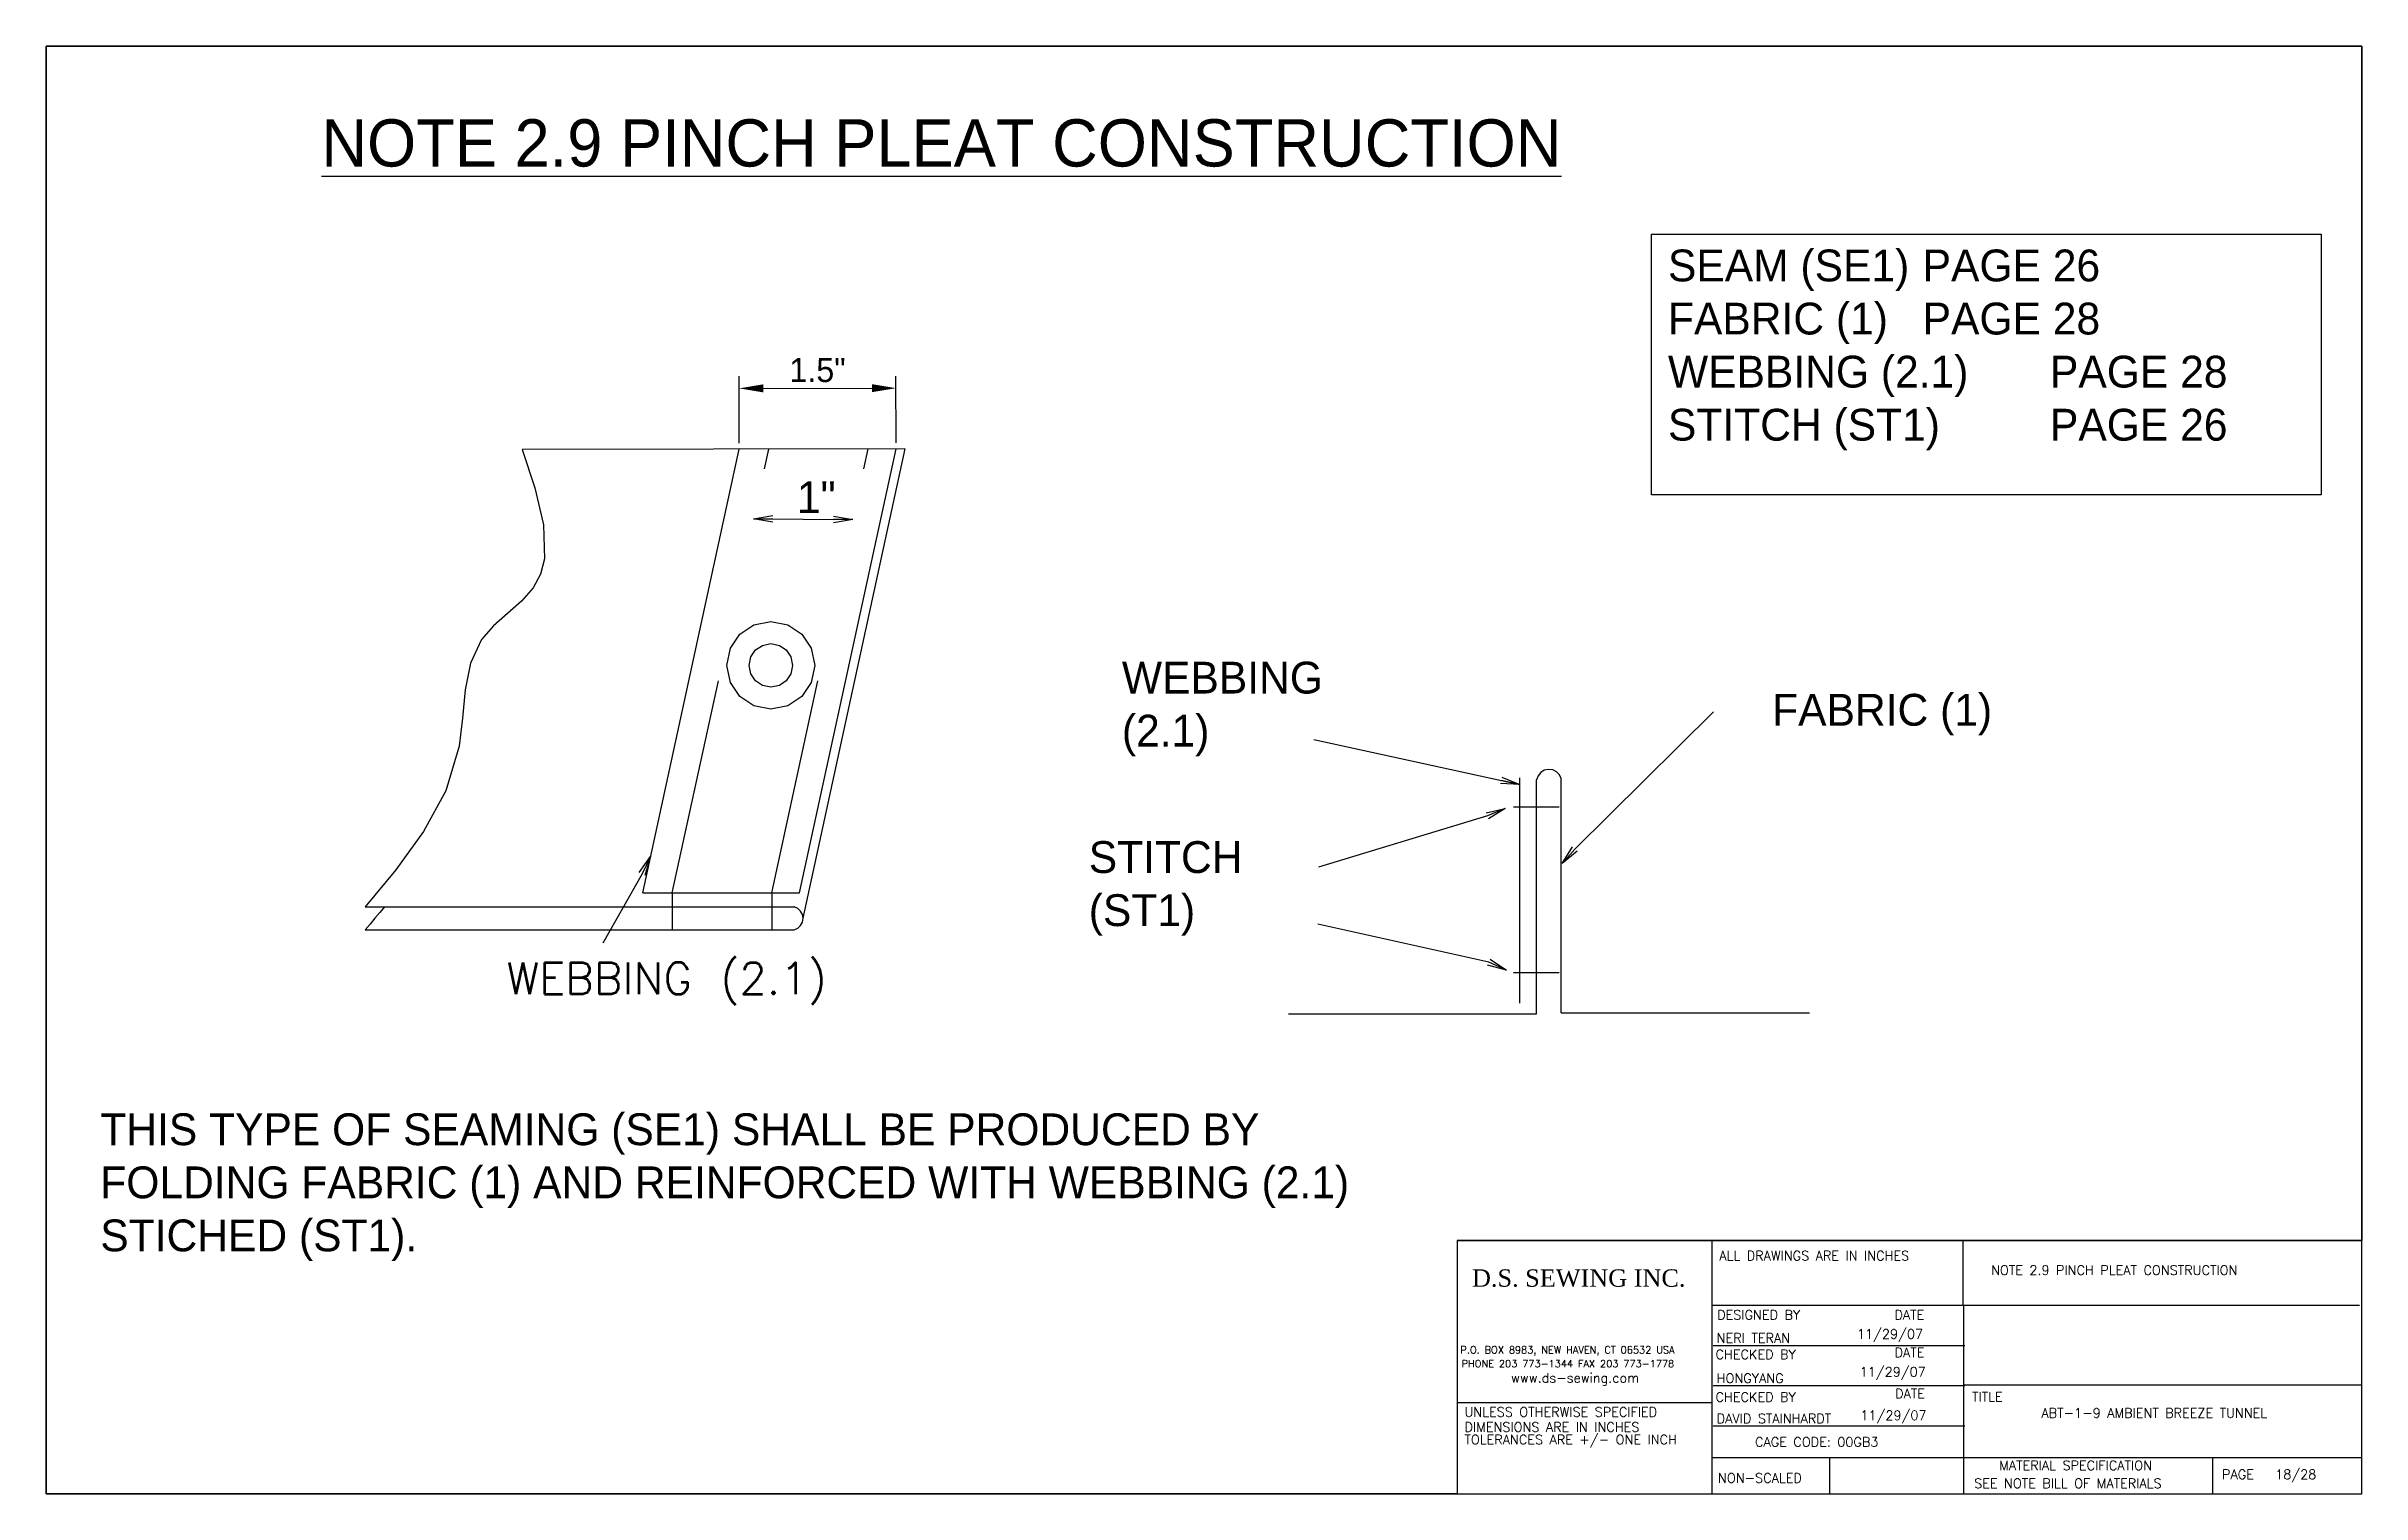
# Paper-space layout 'P18' of a CAD drawing. Header units: inches. Extents: x -62 to 16, y -1703 to 10.
# Drawn here: x 0 to 16, y 0 to 10 of the extents above.
# The model-space entities are those that its viewports show. They can reach past a viewport. Long polylines and large blocks are cut down to what shows.
import ezdxf

# ---------------------------------------------------------------- set-up
doc = ezdxf.new("R2010")
doc.units = ezdxf.units.IN
doc.header["$MEASUREMENT"] = 0
doc.linetypes.add('HIDDEN', pattern=[0.375, 0.25, -0.125])
for name, color, linetype in [('DIMENSION', 7, 'Continuous'), ('GROMMET', 7, 'Continuous'), ('Object', 7, 'Continuous'), ('PEN1', 5, 'Continuous'), ('STECH', 7, 'HIDDEN'), ('TEXT', 7, 'Continuous'), ('Title Block', 7, 'Continuous'), ('Viewport', 7, 'Continuous')]:
    doc.layers.add(name, color=color, linetype=linetype)
doc.styles.add('Roman', font='romans')
doc.styles.add('style1', font='txt.shx')

# ---------------------------------------------------------------- blocks, each defined once
blk = doc.blocks.new('_OPEN')
at = {"color": 0, "linetype": 'ByBlock'}
for p, q in [((-1, 0.17), (0, 0)), ((0, 0), (-1, -0.17)), ((0, 0), (-1, 0))]:
    blk.add_line(p, q, dxfattribs=at)

msp = doc.modelspace()

# ---------------------------------------------------------------- linework, layer by layer
at = {"layer": 'DIMENSION'}
for p, q in [((8640.15124, -1089.39347), (8600.46997, -1089.45614)), ((8612.97087, -1135.42005), (8622.97846, -1089.42059)), ((8629.22236, -1135.42005), (8639.23553, -1089.39492)), ((8629.59385, -1138.04727), (8640.17892, -1089.39343)), ((8626.46355, -1096.65828), (8632.76141, -1096.71072)), ((8584.20798, -1136.8576), (8628.67124, -1136.8576)), ((8612.97087, -1135.42005), (8629.22236, -1135.42005)), ((8584.20798, -1139.23693), (8628.67124, -1139.23693))]:
    msp.add_line(p, q, dxfattribs=at)
msp.add_spline([(8600.46997, -1089.45614), (8601.60759, -1103.81404), (8596.27871, -1109.13865), (8593.934, -1120.21386), (8584.20798, -1136.8576)], degree=3, dxfattribs=at)
msp.add_open_spline([(8586.20528, -1136.8576), (8585.54752, -1137.65419), (8584.87775, -1138.44556), (8584.20798, -1139.23693)], degree=3, dxfattribs=at)
at = {"layer": 'GROMMET'}
for radius in [4.55, 2.25]:
    msp.add_circle((8626.2579, -1111.83141), radius, dxfattribs=at)
at = {"layer": 'Object'}
for p, q in [((8705.62286, -1147.95602), (8705.62286, -1123.69535)), ((8708.18526, -1147.82842), (8708.18526, -1123.56775)), ((8679.89422, -1147.95602), (8705.62286, -1147.95602)), ((8708.18526, -1147.82842), (8733.9139, -1147.82842))]:
    msp.add_line(p, q, dxfattribs=at)
msp.add_arc((8706.9189, -1123.92966), 1.31706, 15.9493744, 169.7523894, dxfattribs=at)
at = {"layer": 'PEN1'}
msp.add_line((8703.903, -1146.83236), (8703.903, -1123.48066), dxfattribs=at)
at = {"layer": 'STECH', "ltscale": 0.015}
for p, q in [((8616.03059, -1135.42005), (8626.03923, -1089.41576)), ((8626.33986, -1135.42005), (8636.35204, -1089.39947))]:
    msp.add_line(p, q, dxfattribs=at)
at = {"layer": 'STECH'}
for p, q in [((8703.23817, -1126.49382), (8707.96999, -1126.49382)), ((8704.34718, -1126.49382), (8705.62286, -1126.49382)), ((8703.23817, -1143.66222), (8707.96999, -1143.66222))]:
    msp.add_line(p, q, dxfattribs=at)
at = {"layer": 'TEXT'}
for p, q in [((8622.97747, -1088.79559), (8622.96655, -1081.87812)), ((8639.23454, -1088.76992), (8639.22362, -1081.85244)), ((8625.46852, -1083.12417), (8636.7256, -1083.10639)), ((8723.94895, -1116.65658), (8709.59186, -1130.86446)), ((8682.54433, -1119.51015), (8703.903, -1124.18416)), ((8700.52781, -1127.41597), (8683.0121, -1132.73532)), ((8612.90066, -1133.44366), (8608.8483, -1140.64036)), ((8700.67518, -1142.60925), (8682.94972, -1138.6565))]:
    msp.add_line(p, q, dxfattribs=at)
at = {"layer": 'TEXT', "ltscale": 0.015}
for p, q in [((8616.03059, -1135.42005), (8616.03059, -1139.23693)), ((8626.33986, -1135.42005), (8626.33986, -1139.23693))]:
    msp.add_line(p, q, dxfattribs=at)
at = {"layer": 'TEXT'}
msp.add_arc((8628.36554, -1138.04727), 1.22832, 284.4112353, 75.5887647, dxfattribs=at)
for points in [[(8625.46786, -1082.7075), (8625.46918, -1083.54083), (8622.96852, -1083.12811)], [(8636.72494, -1082.68972), (8636.72626, -1083.52305), (8639.22559, -1083.10244)]]:
    msp.add_solid(points, dxfattribs=at)

# ---------------------------------------------------------------- block references
at = {"layer": 'DIMENSION', "xscale": 2, "yscale": 2, "zscale": 2, "rotation": 180}
msp.add_blockref('_OPEN', (8624.46355, -1096.65828), dxfattribs=at)
at = {"layer": 'DIMENSION', "xscale": 2, "yscale": 2, "zscale": 2}
msp.add_blockref('_OPEN', (8634.76141, -1096.71072), dxfattribs=at)
at = {"layer": 'TEXT', "yscale": 2, "zscale": 2}
for p, xscale, rotation in [((8703.903, -1124.18416), 2.000000000000007, 347.5613240060517), ((8702.37679, -1126.65357), 2.000000000000007, 22.40829021790862), ((8613.79053, -1131.65253), 1.999999999999991, 63.5809080993745), ((8708.26983, -1132.3652), 2.000000000000007, 228.6224885519886), ((8702.50295, -1143.4212), 2.000000000000007, 336.0479193936745)]:
    msp.add_blockref('_OPEN', p, dxfattribs=dict(at, xscale=xscale, rotation=rotation))

# ---------------------------------------------------------------- texts
at = {"layer": 'DIMENSION', "insert": (8630.96605, -1094.40697), "char_height": 3.3, "attachment_point": 5}
msp.add_mtext('1"', dxfattribs=at)
at = {"layer": 'DIMENSION', "linetype": 'Continuous', "char_height": 3.3, "attachment_point": 1}
for s, insert, width in [('WEBBING (2.1)', (8662.63905, -1111.45208), 19.9441576), ('FABRIC (1)', (8730.04386, -1114.7861), 24.3140945), ('STITCH (ST1)', (8659.20593, -1130.05221), 19.9441576)]:
    msp.add_mtext(s, dxfattribs=dict(at, insert=insert, width=width))
at = {"layer": 'TEXT', "ltscale": 0.015, "style": 'style1'}
msp.add_text('WEBBING (2.1)', height=3.3, dxfattribs=at).set_placement((8598.8436, -1145.9253))
at = {"layer": 'TEXT', "char_height": 3.3, "attachment_point": 1}
for s, insert, width in [('\\pt91.8192;{\\C0;     \\H1.485x;   \\LNOTE 2.9 PINCH PLEAT CONSTRUCTION}', (8568.07061, -1055.23817), 196.0566207), ('SEAM (SE1)^IPAGE 26\\PFABRIC (1)^IPAGE 28\\PWEBBING (2.1)^IPAGE 28\\PSTITCH (ST1)^IPAGE 26', (8719.24439, -1068.73995), 210.3834797), ('\\pt91.8192;{\\H1x;\\C0;THIS TYPE OF SEAMING (SE1) SHALL BE PRODUCED BY FOLDING FABRIC (1) AND REINFORCED WITH WEBBING (2.1) STICHED (ST1).\\C256;}', (8556.74584, -1158.26062), 137.8039044)]:
    msp.add_mtext(s, dxfattribs=dict(at, insert=insert, width=width))
at = {"layer": 'TEXT', "insert": (8631.0941, -1081.24028), "char_height": 2.5, "attachment_point": 5, "rotation": 0.0904841}
msp.add_mtext('1.5"', dxfattribs=at)

psp = doc.layouts.new('P18')

# ---------------------------------------------------------------- linework, layer by layer
at = {"layer": 'TEXT'}
psp.add_lwpolyline([(11.092, 8.702), (15.72, 8.702), (15.72, 6.9), (11.092, 6.9)], close=True, dxfattribs=at)
at = {"layer": 'Title Block'}
for p, q in [((16, 10), (0, 10)), ((0, 10), (0, 0)), ((16, 0), (16, 10)), ((9.75, 1.75), (16, 1.75)), ((11.511, 1.302), (11.511, 1.75)), ((13.245, 1.302), (13.245, 1.75)), ((11.511, 1.302), (11.75, 1.302)), ((11.511, 0), (11.511, 1.302)), ((11.75, 1.302), (13.25, 1.302)), ((13.25, 1.302), (13.707, 1.302)), ((13.25, 0), (13.25, 1.302)), ((13.692, 1.302), (15.984, 1.302)), ((11.518, 1.024), (13.257, 1.024)), ((11.75, 1.024), (13.25, 1.024)), ((11.518, 0.747), (13.257, 0.747)), ((11.75, 0.747), (13.25, 0.747)), ((13.25, 0.752), (16, 0.752)), ((9.75, 0.63), (11.511, 0.63)), ((11.518, 0.469), (13.257, 0.469)), ((11.511, 0.25), (16, 0.25)), ((12.325, 0), (12.325, 0.25)), ((14.971, 0), (14.971, 0.25)), ((0, 0), (16, 0)), ((0, 0), (16, 0))]:
    psp.add_line(p, q, dxfattribs=at)
at = {"layer": 'Viewport'}
psp.add_lwpolyline([(0, 10), (9.88, 10), (9.88, 10), (16, 10), (16, 1.75), (9.75, 1.75), (9.75, 0), (0, 0)], close=True, dxfattribs=at)

# ---------------------------------------------------------------- texts
at = {"layer": 'TEXT', "ltscale": 0.015, "insert": (9.852, 1.55), "char_height": 0.12, "width": 1.77851, "attachment_point": 1, "style": 'style1'}
psp.add_mtext('{\\fTimes New Roman|b0|i0|c0|p18;D.S. SEWING INC.}', dxfattribs=at)
at = {"layer": 'Title Block', "style": 'Roman'}
for s, height, p in [('ALL DRAWINGS ARE IN INCHES', 0.065, (11.561, 1.612)), ('NOTE 2.9 PINCH PLEAT CONSTRUCTION', 0.065, (13.439, 1.512)), ('DESIGNED BY', 0.065, (11.546, 1.203)), ('11/29/07', 0.065, (12.512, 1.071)), ('DATE', 0.065, (12.771, 1.203)), ('P.O. BOX 8983, NEW HAVEN, CT 06532 USA', 0.0494, (9.772, 0.969)), ('CHECKED BY', 0.065, (11.535, 0.93)), ('NERI TERAN', 0.065, (11.543, 1.043)), ('DATE', 0.065, (12.772, 0.943)), ('PHONE 203 773-1344 FAX 203 773-1778', 0.0494, (9.78, 0.873)), ('www.ds-sewing.com', 0.065, (10.122, 0.768)), ('HONGYANG', 0.065, (11.543, 0.765)), ('11/29/07', 0.065, (12.531, 0.809)), ('CHECKED BY', 0.065, (11.535, 0.635)), ('DATE', 0.065, (12.776, 0.659)), ('TITLE', 0.065, (13.307, 0.637)), ('UNLESS OTHERWISE SPECIFIED', 0.065, (9.8, 0.532)), ('DIMENSIONS ARE IN INCHES', 0.065, (9.8, 0.428)), ('DAVID STAINHARDT', 0.065, (11.543, 0.487)), ('11/29/07', 0.065, (12.536, 0.509)), ('ABT-1-9 AMBIENT BREEZE TUNNEL', 0.065, (13.787, 0.525)), ('TOLERANCES ARE +/- ONE INCH', 0.065, (9.8, 0.341)), ('CAGE CODE: 00GB3', 0.065, (11.808, 0.325)), ('MATERIAL SPECIFICATION', 0.065, (13.495, 0.163)), ('PAGE', 0.065, (15.035, 0.101)), ('18/28', 0.065, (15.402, 0.101)), ('NON-SCALED', 0.065, (11.552, 0.076)), ('SEE NOTE BILL OF MATERIALS', 0.065, (13.322, 0.039))]:
    psp.add_text(s, height=height, dxfattribs=at).set_placement(p)

# ---------------------------------------------------------------- viewports
at = {"layer": 'Viewport'}
vp = psp.add_viewport(center=(8, 5), size=(16, 10), view_center_point=(8671.15221, -1122.677), view_height=150.0000199, dxfattribs=at)
vp.dxf.flags = 0x10000  # cut along an outline
vp.dxf.clipping_boundary_handle = psp.add_lwpolyline([(0, 10), (9.88, 10), (9.88, 10), (16, 10), (16, 1.75), (9.75, 1.75), (9.75, 0), (0, 0)], format="xyb", close=True, dxfattribs={"invisible": 1}).dxf.handle

doc.saveas('drawing.dxf')
